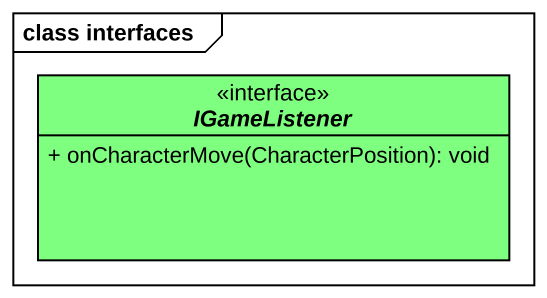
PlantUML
@startuml
mainframe class interfaces
hide circle
hide empty members
skinparam classAttributeIconSize 0
interface IGameListener <<interface>> #7FFF7F {
  + onCharacterMove(CharacterPosition): void
}
@enduml
